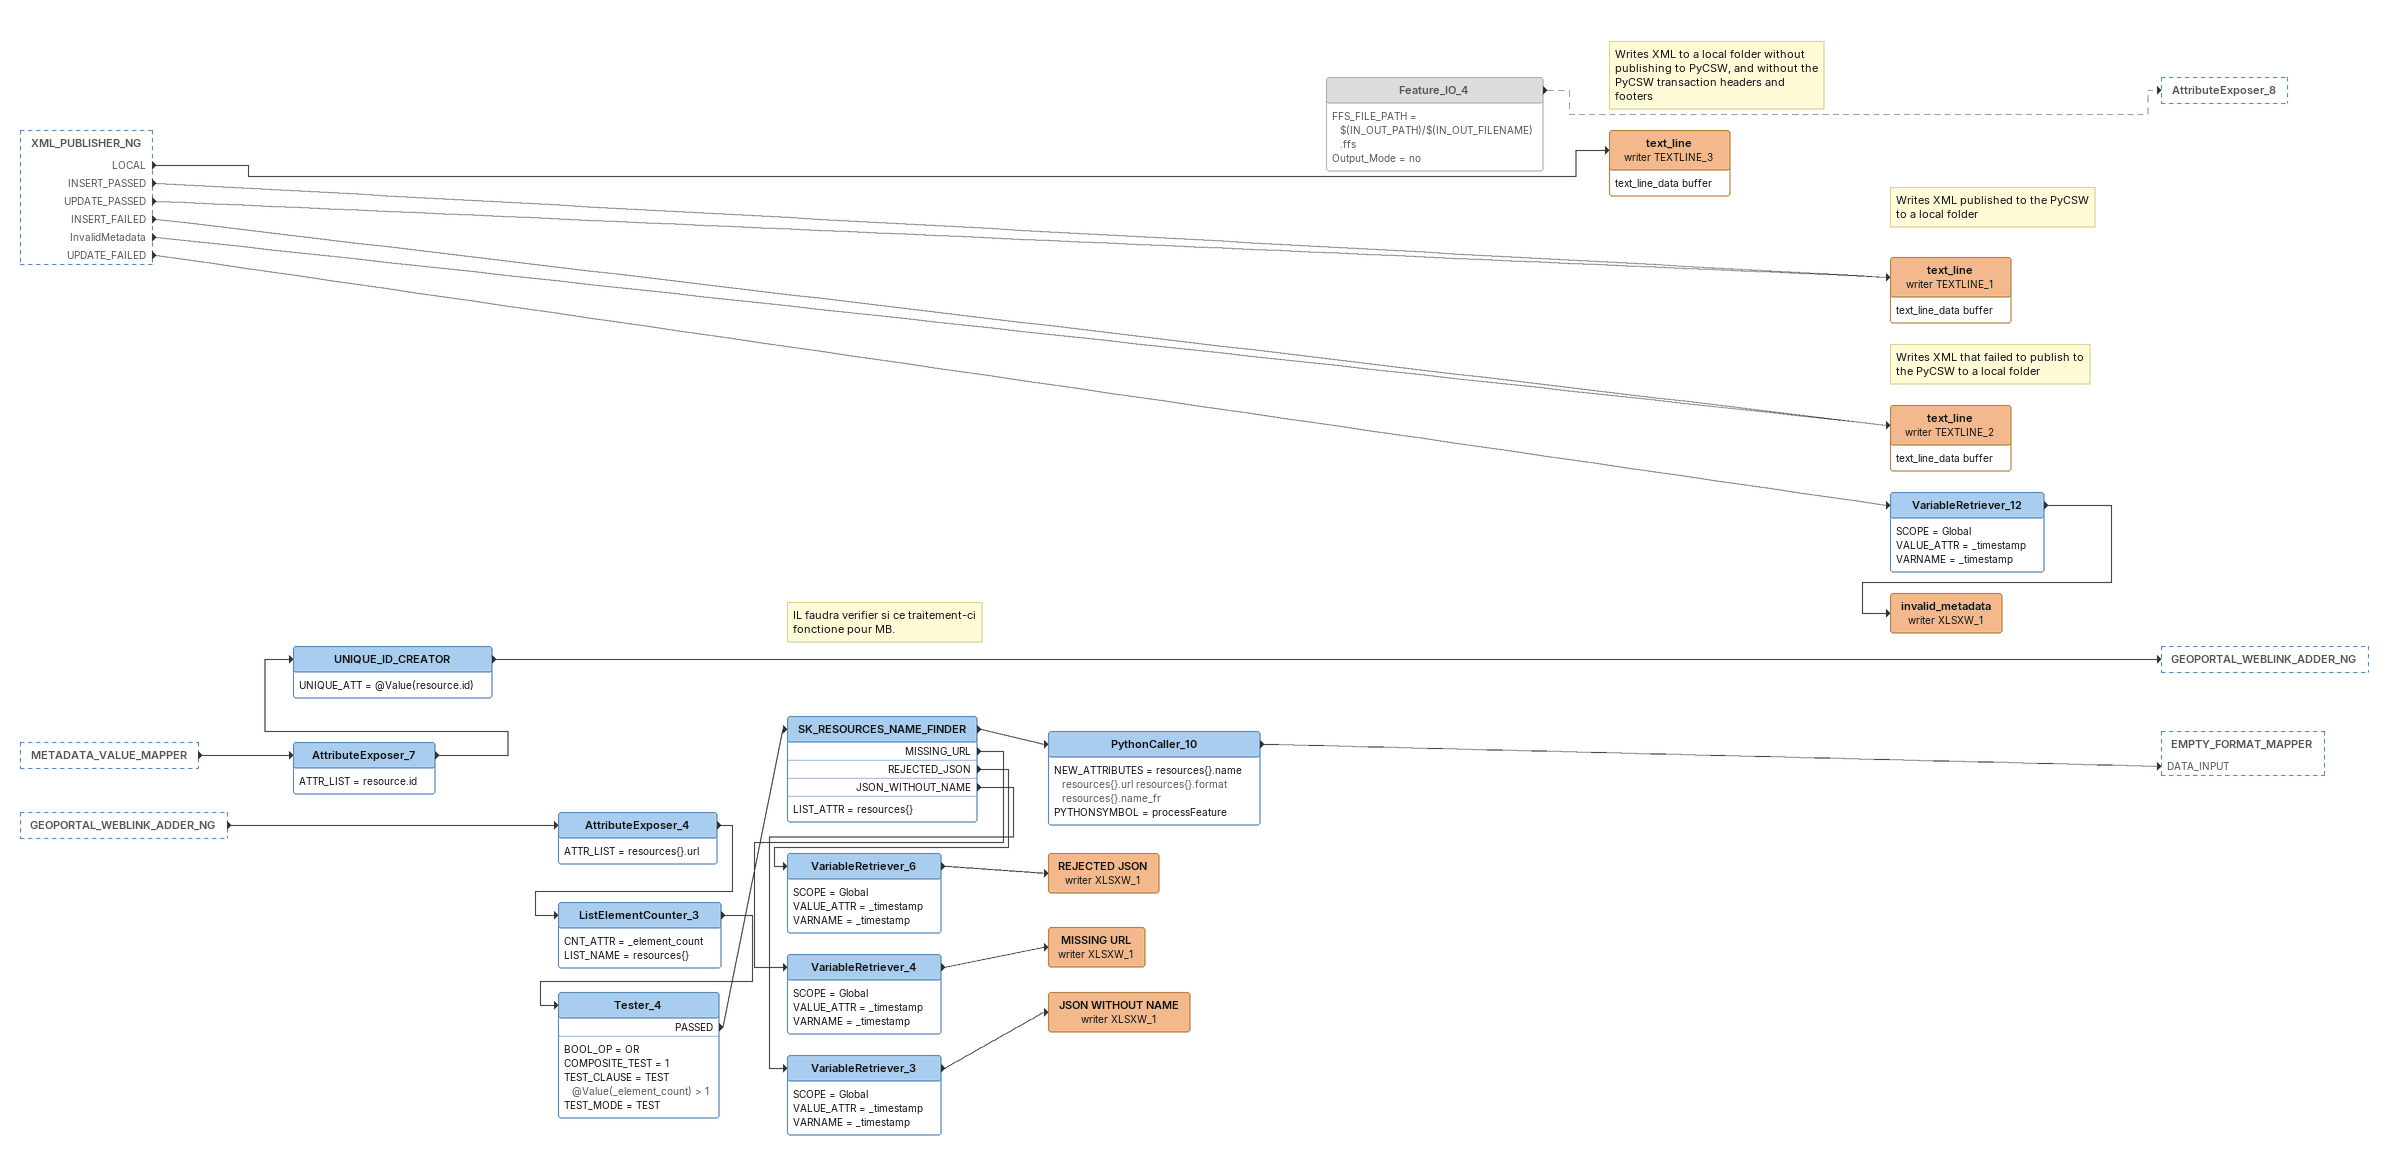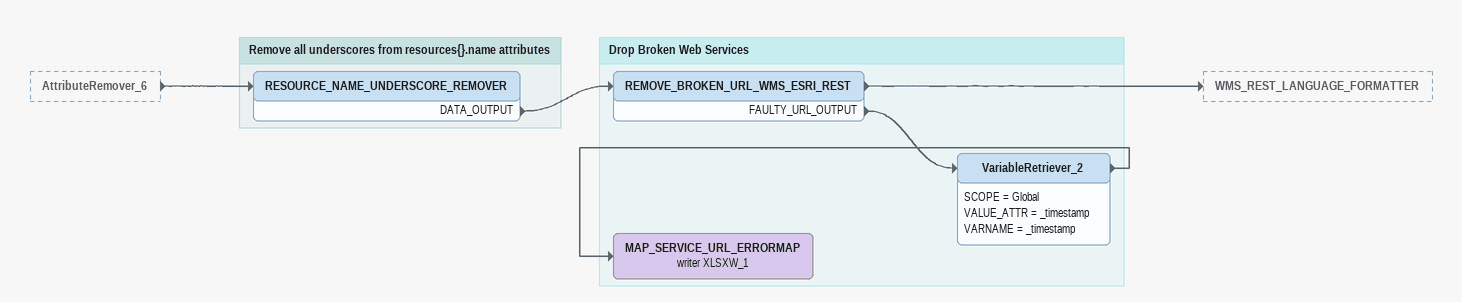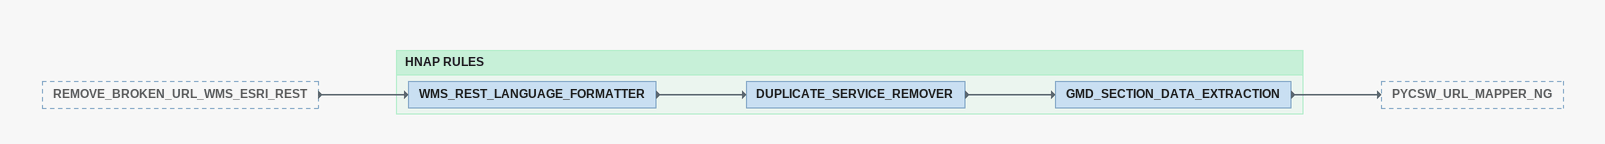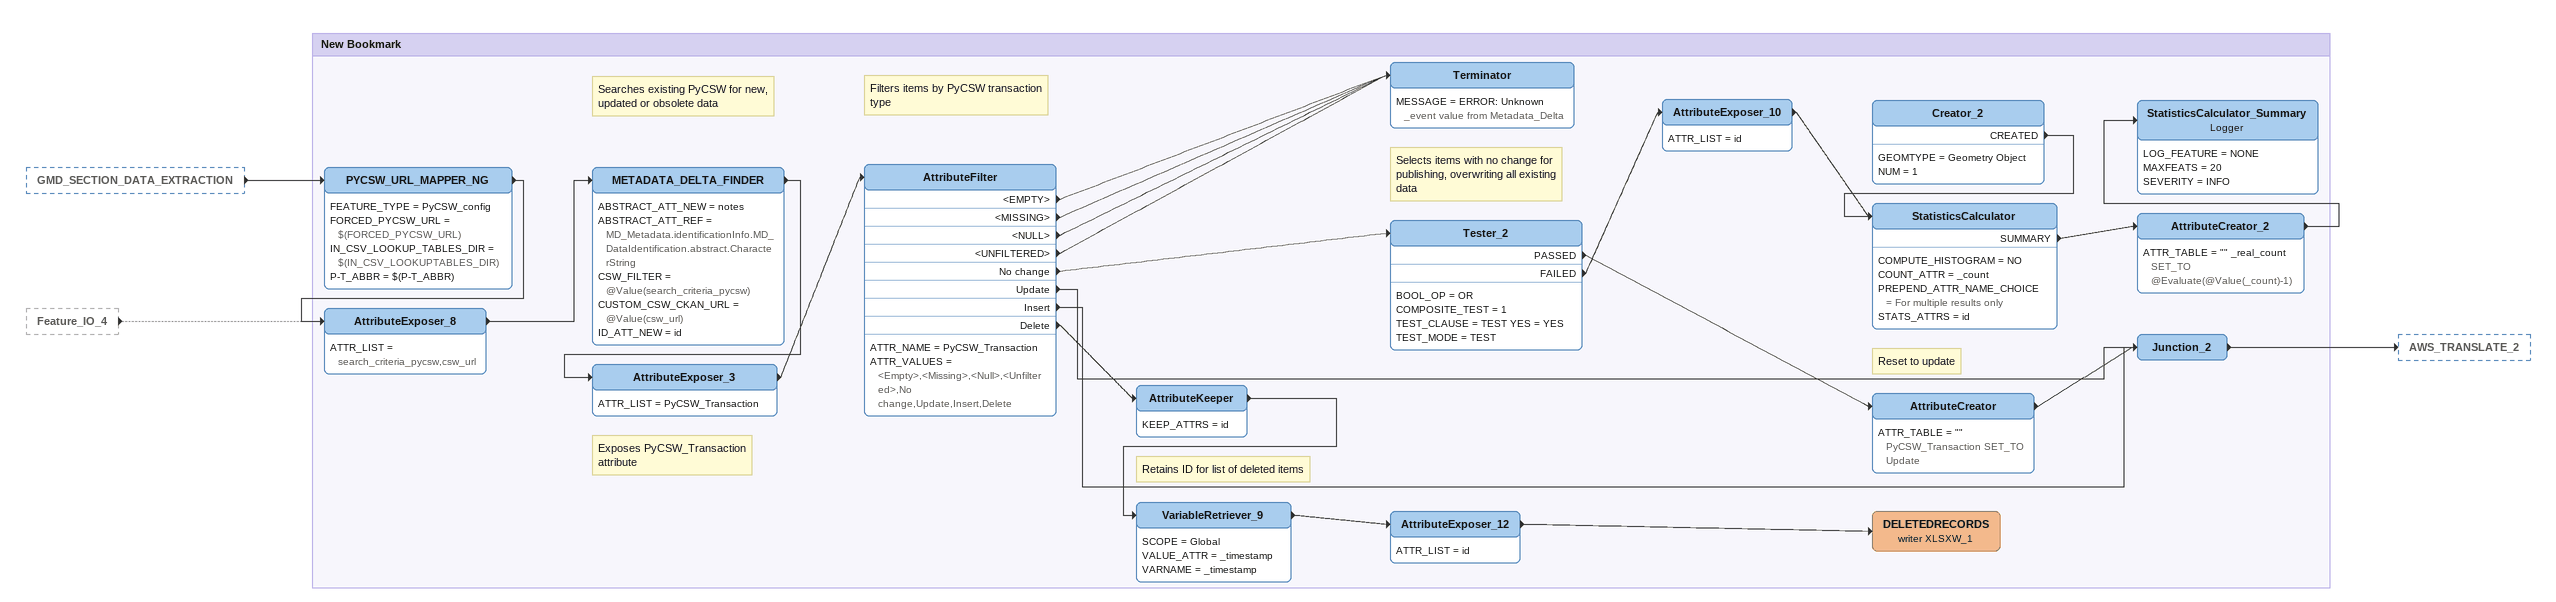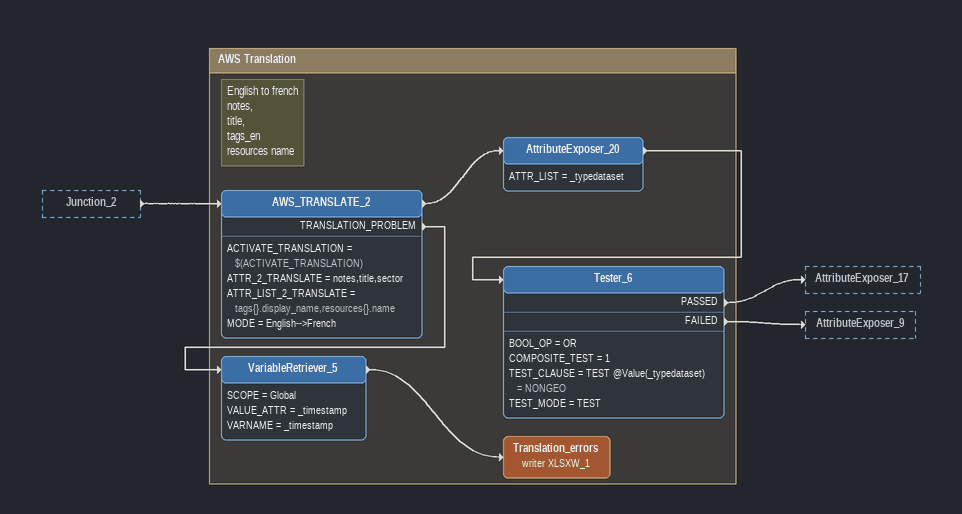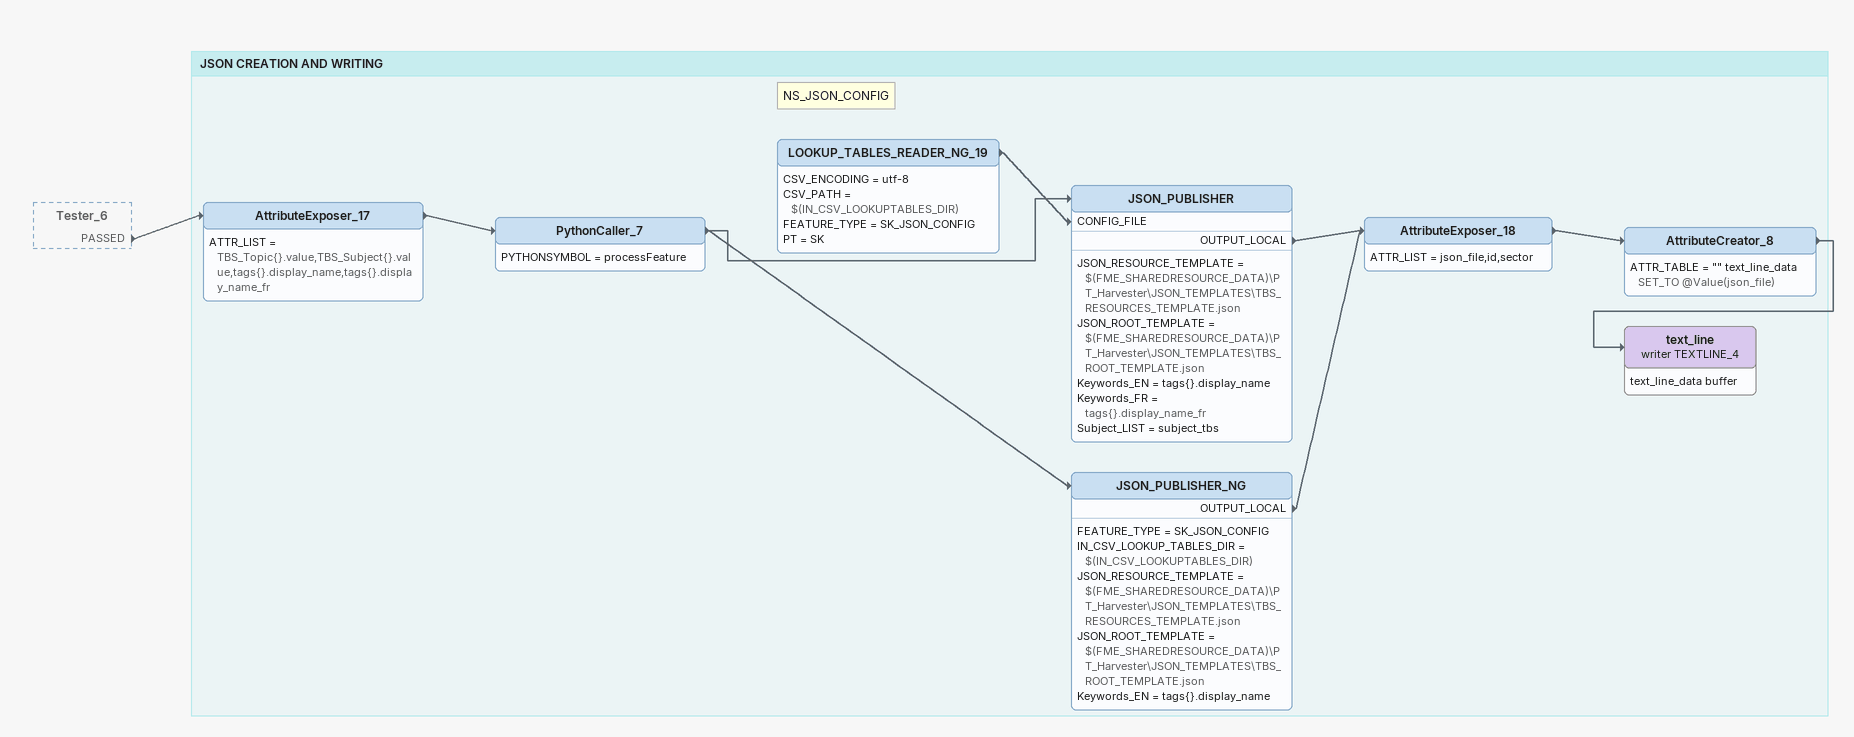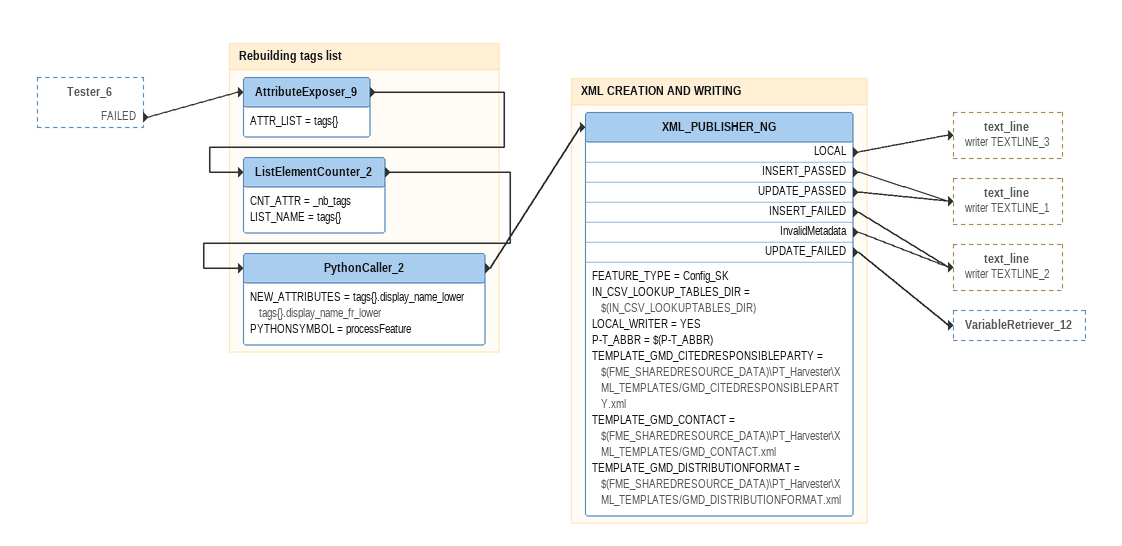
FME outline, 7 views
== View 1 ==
XML_PUBLISHER_NG [outside]
    LOCAL -> text_line (writer TEXTLINE_3)
    INSERT_PASSED -> text_line (writer TEXTLINE_1)
    UPDATE_PASSED -> text_line (writer TEXTLINE_1)
    INSERT_FAILED -> text_line (writer TEXTLINE_2)
    InvalidMetadata -> text_line (writer TEXTLINE_2)
    UPDATE_FAILED -> VariableRetriever_12
METADATA_VALUE_MAPPER [outside]
    -> AttributeExposer_7
GEOPORTAL_WEBLINK_ADDER_NG [outside]
    -> AttributeExposer_4
AttributeExposer_7
    ATTR_LIST = resource.id
    -> UNIQUE_ID_CREATOR
UNIQUE_ID_CREATOR
    UNIQUE_ATT = @Value(resource.id)
    -> GEOPORTAL_WEBLINK_ADDER_NG
AttributeExposer_4
    ATTR_LIST = resources{}.url
    -> ListElementCounter_3
ListElementCounter_3
    CNT_ATTR = _element_count
    LIST_NAME = resources{}
    -> Tester_4
Tester_4
    BOOL_OP = OR
    COMPOSITE_TEST = 1
    TEST_CLAUSE = TEST @Value(_element_count) > 1
    TEST_MODE = TEST
    PASSED -> SK_RESOURCES_NAME_FINDER
Note: IL faudra verifier si ce traitement-ci fonctione pour MB.
SK_RESOURCES_NAME_FINDER
    LIST_ATTR = resources{}
    -> PythonCaller_10
    MISSING_URL -> VariableRetriever_4
    REJECTED_JSON -> VariableRetriever_6
    JSON_WITHOUT_NAME -> VariableRetriever_3
PythonCaller_10
    NEW_ATTRIBUTES = resources{}.name resources{}.url resources{}.format resources{}.name_fr
    PYTHONSYMBOL = processFeature
    -> EMPTY_FORMAT_MAPPER [DATA_INPUT]
VariableRetriever_6
    SCOPE = Global
    VALUE_ATTR = _timestamp
    VARNAME = _timestamp
    -> REJECTED JSON (writer XLSXW_1)
REJECTED JSON (writer XLSXW_1)
VariableRetriever_4
    SCOPE = Global
    VALUE_ATTR = _timestamp
    VARNAME = _timestamp
    -> MISSING URL (writer XLSXW_1)
MISSING URL (writer XLSXW_1)
VariableRetriever_3
    SCOPE = Global
    VALUE_ATTR = _timestamp
    VARNAME = _timestamp
    -> JSON WITHOUT NAME (writer XLSXW_1)
JSON WITHOUT NAME (writer XLSXW_1)
Feature_IO_4 [off]
    FFS_FILE_PATH = $(IN_OUT_PATH)/$(IN_OUT_FILENAME).ffs
    Output_Mode = no
    -> AttributeExposer_8 [off]
Note: Writes XML to a local folder without publishing to PyCSW, and without the PyCSW transaction headers and footers
text_line (writer TEXTLINE_3)
    attributes: text_line_data buffer
Note: Writes XML published to the PyCSW to a local folder
text_line (writer TEXTLINE_1)
    attributes: text_line_data buffer
Note: Writes XML that failed to publish to the PyCSW to a local folder
text_line (writer TEXTLINE_2)
    attributes: text_line_data buffer
VariableRetriever_12
    SCOPE = Global
    VALUE_ATTR = _timestamp
    VARNAME = _timestamp
    -> invalid_metadata (writer XLSXW_1)
invalid_metadata (writer XLSXW_1)

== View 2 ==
AttributeRemover_6 [outside]
    -> RESOURCE_NAME_UNDERSCORE_REMOVER

Bookmark: Remove all underscores from resources{}.name attributes
RESOURCE_NAME_UNDERSCORE_REMOVER
    DATA_OUTPUT -> REMOVE_BROKEN_URL_WMS_ESRI_REST

Bookmark: Drop Broken Web Services
REMOVE_BROKEN_URL_WMS_ESRI_REST
    -> WMS_REST_LANGUAGE_FORMATTER
    FAULTY_URL_OUTPUT -> VariableRetriever_2
VariableRetriever_2
    SCOPE = Global
    VALUE_ATTR = _timestamp
    VARNAME = _timestamp
    -> MAP_SERVICE_URL_ERRORMAP (writer XLSXW_1)
MAP_SERVICE_URL_ERRORMAP (writer XLSXW_1)

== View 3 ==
REMOVE_BROKEN_URL_WMS_ESRI_REST [outside]
    -> WMS_REST_LANGUAGE_FORMATTER

Bookmark: HNAP RULES
WMS_REST_LANGUAGE_FORMATTER
    -> DUPLICATE_SERVICE_REMOVER
DUPLICATE_SERVICE_REMOVER
    -> GMD_SECTION_DATA_EXTRACTION
GMD_SECTION_DATA_EXTRACTION
    -> PYCSW_URL_MAPPER_NG

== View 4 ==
GMD_SECTION_DATA_EXTRACTION [outside]
    -> PYCSW_URL_MAPPER_NG
Feature_IO_4 [outside]
    -> AttributeExposer_8 [off]

Bookmark: New Bookmark
PYCSW_URL_MAPPER_NG
    FEATURE_TYPE = PyCSW_config
    FORCED_PYCSW_URL = $(FORCED_PYCSW_URL)
    IN_CSV_LOOKUP_TABLES_DIR = $(IN_CSV_LOOKUPTABLES_DIR)
    P-T_ABBR = $(P-T_ABBR)
    -> AttributeExposer_8
AttributeExposer_8
    ATTR_LIST = search_criteria_pycsw,csw_url
    -> METADATA_DELTA_FINDER
Note: Searches existing PyCSW for new, updated or obsolete data
METADATA_DELTA_FINDER
    ABSTRACT_ATT_NEW = notes
    ABSTRACT_ATT_REF = MD_Metadata.identificationInfo.MD_DataIdentification.abstract.CharacterString
    CSW_FILTER = @Value(search_criteria_pycsw)
    CUSTOM_CSW_CKAN_URL = @Value(csw_url)
    ID_ATT_NEW = id
    -> AttributeExposer_3
Note: Exposes PyCSW_Transaction attribute
AttributeExposer_3
    ATTR_LIST = PyCSW_Transaction
    -> AttributeFilter
Note: Filters items by PyCSW transaction type
AttributeFilter
    ATTR_NAME = PyCSW_Transaction
    ATTR_VALUES = <Empty>,<Missing>,<Null>,<Unfiltered>,No change,Update,Insert,Delete
    <EMPTY> -> Terminator
    <MISSING> -> Terminator
    <NULL> -> Terminator
    <UNFILTERED> -> Terminator
    No change -> Tester_2
    Update -> Junction_2
    Insert -> Junction_2
    Delete -> AttributeKeeper
Terminator
    MESSAGE = ERROR: Unknown _event value from Metadata_Delta
Note: Selects items with no change for publishing, overwriting all existing data
Tester_2
    BOOL_OP = OR
    COMPOSITE_TEST = 1
    TEST_CLAUSE = TEST YES = YES
    TEST_MODE = TEST
    PASSED -> AttributeCreator
    FAILED -> AttributeExposer_10
AttributeExposer_10
    ATTR_LIST = id
    -> StatisticsCalculator
Note: Reset to update
AttributeCreator
    ATTR_TABLE = "" PyCSW_Transaction SET_TO Update
    -> Junction_2
Junction_2
    -> AWS_TRANSLATE_2
Note: Retains ID for list of deleted items
AttributeKeeper
    KEEP_ATTRS = id
    -> VariableRetriever_9
VariableRetriever_9
    SCOPE = Global
    VALUE_ATTR = _timestamp
    VARNAME = _timestamp
    -> AttributeExposer_12
AttributeExposer_12
    ATTR_LIST = id
    -> DELETEDRECORDS (writer XLSXW_1)
DELETEDRECORDS (writer XLSXW_1)
Creator_2
    GEOMTYPE = Geometry Object
    NUM = 1
    CREATED -> StatisticsCalculator
StatisticsCalculator
    COMPUTE_HISTOGRAM = NO
    COUNT_ATTR = _count
    PREPEND_ATTR_NAME_CHOICE = For multiple results only
    STATS_ATTRS = id
    SUMMARY -> AttributeCreator_2
AttributeCreator_2
    ATTR_TABLE = "" _real_count SET_TO @Evaluate(@Value(_count)-1)
    -> StatisticsCalculator_Summary
StatisticsCalculator_Summary: Logger
    LOG_FEATURE = NONE
    MAXFEATS = 20
    SEVERITY = INFO

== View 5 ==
Junction_2 [outside]
    -> AWS_TRANSLATE_2

Bookmark: AWS Translation
Note: English to french / notes, / title, / tags_en / resources name
AWS_TRANSLATE_2
    ACTIVATE_TRANSLATION = $(ACTIVATE_TRANSLATION)
    ATTR_2_TRANSLATE = notes,title,sector
    ATTR_LIST_2_TRANSLATE = tags{}.display_name,resources{}.name
    MODE = English-->French
    -> AttributeExposer_20
    TRANSLATION_PROBLEM -> VariableRetriever_5
AttributeExposer_20
    ATTR_LIST = _typedataset
    -> Tester_6
Tester_6
    BOOL_OP = OR
    COMPOSITE_TEST = 1
    TEST_CLAUSE = TEST @Value(_typedataset) = NONGEO
    TEST_MODE = TEST
    PASSED -> AttributeExposer_17
    FAILED -> AttributeExposer_9
VariableRetriever_5
    SCOPE = Global
    VALUE_ATTR = _timestamp
    VARNAME = _timestamp
    -> Translation_errors (writer XLSXW_1)
Translation_errors (writer XLSXW_1)

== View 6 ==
Tester_6 [outside]
    PASSED -> AttributeExposer_17

Bookmark: JSON CREATION AND WRITING
AttributeExposer_17
    ATTR_LIST = TBS_Topic{}.value,TBS_Subject{}.value,tags{}.display_name,tags{}.display_name_fr
    -> PythonCaller_7
PythonCaller_7
    PYTHONSYMBOL = processFeature
    -> JSON_PUBLISHER
    -> JSON_PUBLISHER_NG
JSON_PUBLISHER_NG
    FEATURE_TYPE = SK_JSON_CONFIG
    IN_CSV_LOOKUP_TABLES_DIR = $(IN_CSV_LOOKUPTABLES_DIR)
    JSON_RESOURCE_TEMPLATE = $(FME_SHAREDRESOURCE_DATA)\PT_Harvester\JSON_TEMPLATES\TBS_RESOURCES_TEMPLATE.json
    JSON_ROOT_TEMPLATE = $(FME_SHAREDRESOURCE_DATA)\PT_Harvester\JSON_TEMPLATES\TBS_ROOT_TEMPLATE.json
    Keywords_EN = tags{}.display_name
    OUTPUT_LOCAL -> AttributeExposer_18
Note: NS_JSON_CONFIG
LOOKUP_TABLES_READER_NG_19
    CSV_ENCODING = utf-8
    CSV_PATH = $(IN_CSV_LOOKUPTABLES_DIR)
    FEATURE_TYPE = SK_JSON_CONFIG
    PT = SK
    -> JSON_PUBLISHER [CONFIG_FILE]
JSON_PUBLISHER
    JSON_RESOURCE_TEMPLATE = $(FME_SHAREDRESOURCE_DATA)\PT_Harvester\JSON_TEMPLATES\TBS_RESOURCES_TEMPLATE.json
    JSON_ROOT_TEMPLATE = $(FME_SHAREDRESOURCE_DATA)\PT_Harvester\JSON_TEMPLATES\TBS_ROOT_TEMPLATE.json
    Keywords_EN = tags{}.display_name
    Keywords_FR = tags{}.display_name_fr
    Subject_LIST = subject_tbs
    OUTPUT_LOCAL -> AttributeExposer_18
AttributeExposer_18
    ATTR_LIST = json_file,id,sector
    -> AttributeCreator_8
AttributeCreator_8
    ATTR_TABLE = "" text_line_data SET_TO @Value(json_file)
    -> text_line (writer TEXTLINE_4)
text_line (writer TEXTLINE_4)
    attributes: text_line_data buffer

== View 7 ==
Tester_6 [outside]
    FAILED -> AttributeExposer_9

Bookmark: Rebuilding tags list
AttributeExposer_9
    ATTR_LIST = tags{}
    -> ListElementCounter_2
ListElementCounter_2
    CNT_ATTR = _nb_tags
    LIST_NAME = tags{}
    -> PythonCaller_2
PythonCaller_2
    NEW_ATTRIBUTES = tags{}.display_name_lower tags{}.display_name_fr_lower
    PYTHONSYMBOL = processFeature
    -> XML_PUBLISHER_NG

Bookmark: XML CREATION AND WRITING
XML_PUBLISHER_NG
    FEATURE_TYPE = Config_SK
    IN_CSV_LOOKUP_TABLES_DIR = $(IN_CSV_LOOKUPTABLES_DIR)
    LOCAL_WRITER = YES
    P-T_ABBR = $(P-T_ABBR)
    TEMPLATE_GMD_CITEDRESPONSIBLEPARTY = $(FME_SHAREDRESOURCE_DATA)\PT_Harvester\XML_TEMPLATES/GMD_CITEDRESPONSIBLEPARTY.xml
    TEMPLATE_GMD_CONTACT = $(FME_SHAREDRESOURCE_DATA)\PT_Harvester\XML_TEMPLATES/GMD_CONTACT.xml
    TEMPLATE_GMD_DISTRIBUTIONFORMAT = $(FME_SHAREDRESOURCE_DATA)\PT_Harvester\XML_TEMPLATES/GMD_DISTRIBUTIONFORMAT.xml
    LOCAL -> text_line (writer TEXTLINE_3)
    INSERT_PASSED -> text_line (writer TEXTLINE_1)
    UPDATE_PASSED -> text_line (writer TEXTLINE_1)
    INSERT_FAILED -> text_line (writer TEXTLINE_2)
    InvalidMetadata -> text_line (writer TEXTLINE_2)
    UPDATE_FAILED -> VariableRetriever_12
